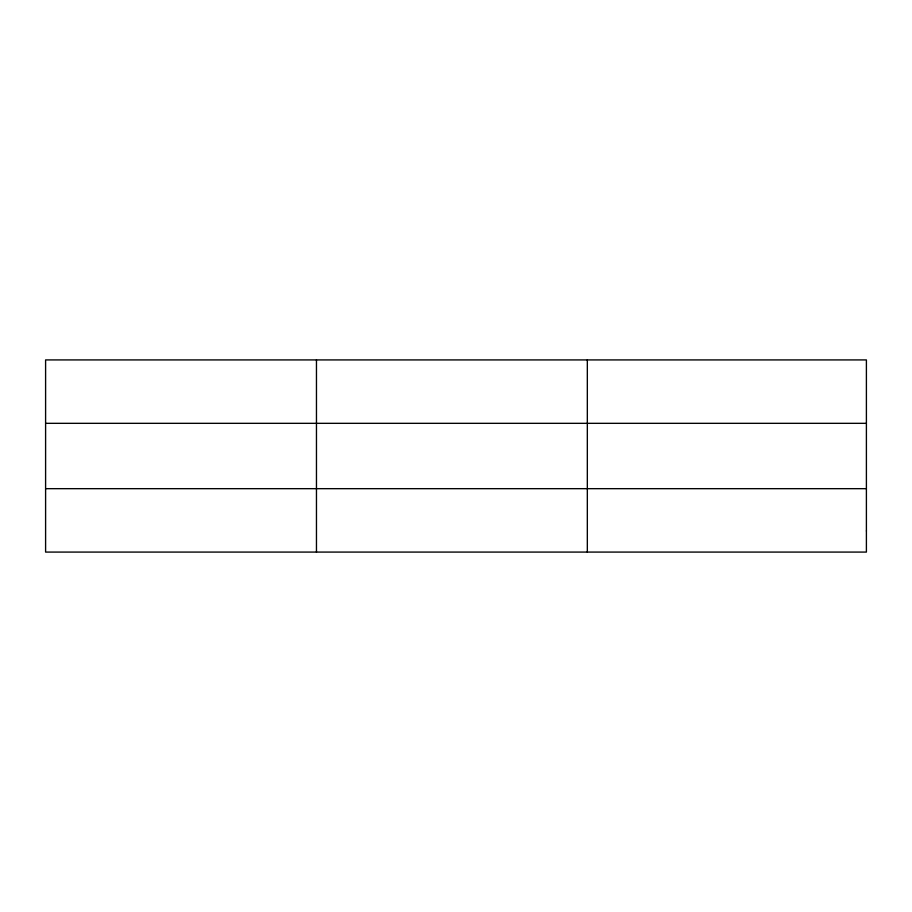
<?xml version="1.0" encoding="UTF-8"?>
<svg xmlns="http://www.w3.org/2000/svg" width="912" height="912" viewBox="0 0 912 912"><rect width="100%" height="100%" fill="white"/><g stroke="black" fill="none" stroke-linecap="round" stroke-linejoin="round"><path stroke-width="1.37" d="M316.464 552.079L316.464 359.921M587.328 552.079L587.328 359.921M45.6 423.328L866.4 423.328M45.6 488.672L866.4 488.672M866.4 530.944L866.4 552.079L45.6 552.079L45.6 359.921L866.4 359.921L866.4 530.944"/></g></svg>
